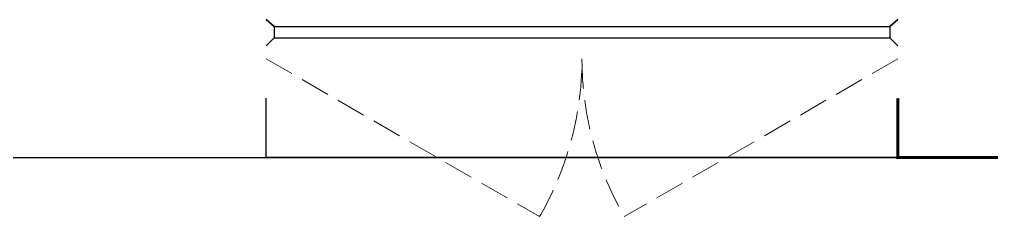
# Model space of a CAD drawing. Extents: x 2803505 to 5851001, y -1372902 to 24339.
# Drawn here: x 3437187 to 3439650, y -738423 to -737923 of the extents above; entities that cross this region are included whole.
import ezdxf

# ---------------------------------------------------------------- set-up
doc = ezdxf.new("R2010")
doc.units = 0
doc.header["$LTSCALE"] = 1000
doc.header["$MEASUREMENT"] = 0
doc.linetypes.add('DASH', pattern=[0.35, 0.25, -0.1])
doc.layers.get('0').update_dxf_attribs({"linetype": 'CONTINUOUS'})
for name, color, linetype in [('!!电气', 1, 'CONTINUOUS'), ('3-栏杆1', 252, 'CONTINUOUS'), ('看线', 185, 'CONTINUOUS')]:
    doc.layers.add(name, color=color, linetype=linetype)
doc.layers.add('WINDOW', color=146, linetype='CONTINUOUS', lineweight=20)

# ---------------------------------------------------------------- blocks, each defined once
blk = doc.blocks.new('ASDFSD')
at = {"layer": '3-栏杆1', "color": 5}
for p, q in [((681762.6, 334937.5), (681742.3, 334955.3)), ((681742.3, 334955.3), (681762.6, 334937.5)), ((683322.1, 334937.5), (683342.3, 334955.3)), ((683342.3, 334955.3), (683322.1, 334937.5)), ((683322.1, 334937.5), (681762.6, 334937.5)), ((681762.6, 334937.5), (681762.6, 334908.3)), ((683322.1, 334937.5), (683322.1, 334908.3)), ((681742.3, 334888.4), (681762.6, 334908.3)), ((681762.6, 334908.2), (683322.1, 334908.2)), ((683322.1, 334908.3), (683342.3, 334888.4)), ((683342.3, 334888.4), (683322.1, 334908.3))]:
    blk.add_line(p, q, dxfattribs=at)
blk = doc.blocks.new('A$C1C403CBE')
at = {"color": 252, "const_width": 8}
blk.add_lwpolyline([(15050, -100), (15050, -250), (14750, -250), (14750, -100)], dxfattribs=at)
at = {"layer": 'WINDOW', "color": 252, "linetype": 'DASH', "ltscale": 0.3}
for points in [[(13150, 0), (13842.8, -400, 0.131652), (13950, 0)], [(14750, 0), (14057.2, -400, -0.131652), (13950, 0)]]:
    blk.add_lwpolyline(points, format="xyb", dxfattribs=at)
at = {"layer": '看线', "color": 252, "ltscale": 0.5}
for points in [[(14750, -100), (14750, -250), (13150, -250), (13150, -100)], [(10250, -250), (14750, -250)]]:
    blk.add_lwpolyline(points, dxfattribs=at)
at = {"color": 252, "xscale": -1}
blk.add_blockref('ASDFSD', (696492.3, -334855.3), dxfattribs=at)

msp = doc.modelspace()

# ---------------------------------------------------------------- block references
at = {"layer": '!!电气'}
msp.add_blockref('A$C1C403CBE', (3424662.1, -738022.9), dxfattribs=at)

doc.saveas('drawing.dxf')
